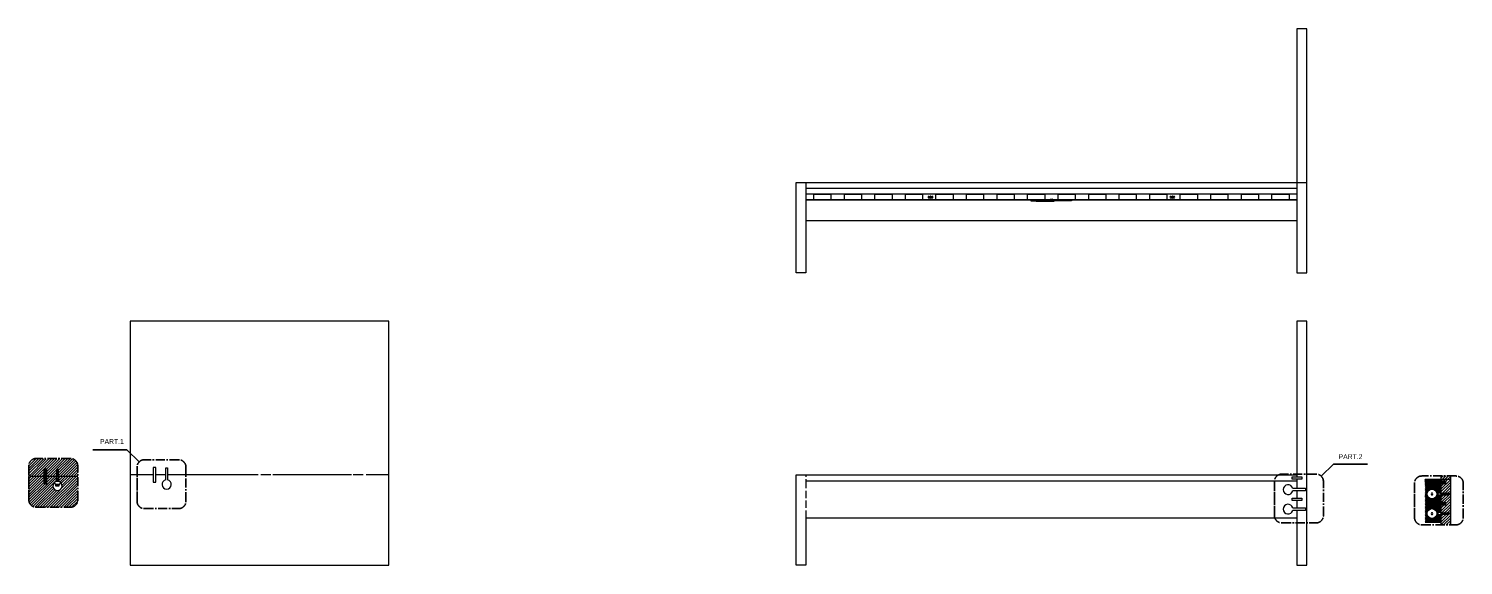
# Model space of a CAD drawing. Header units: millimetres. Extents: x -1335 to 2991, y -7 to 1980.
# Drawn here: x 2404 to 2991, y -7 to 213 of the extents above; entities that cross this region are included whole.
import ezdxf
from ezdxf.enums import TextEntityAlignment as Align

# ---------------------------------------------------------------- set-up
doc = ezdxf.new("R2010")
doc.units = ezdxf.units.MM
doc.linetypes.add('CENTER2', pattern=[1.125, 0.75, -0.125, 0.125, -0.125])
doc.layers.get('0').update_dxf_attribs({"color": 8})
doc.layers.add('A-SECT A-MCUT', color=7, linetype='Continuous', lineweight=35)
for name, color, linetype in [('campitura', 252, 'Continuous'), ('Campiture', 1, 'Continuous'), ('Struttura letto', 6, 'Continuous'), ('Vano viti', 4, 'Continuous'), ('Viti', 6, 'Continuous')]:
    doc.layers.add(name, color=color, linetype=linetype)
doc.styles.add('ARIAL', font='Arial.ttf')

# ---------------------------------------------------------------- blocks, each defined once
blk = doc.blocks.new('117327')
for p, q in [((40.06, 254.75), (40.08, 254.77)), ((40.08, 254.77), (40.08, 253.87)), ((40.28, 254.47), (40.23, 254.52)), ((40.23, 254.52), (40.23, 254.51)), ((40.24, 254.17), (40.23, 254.29)), ((40.23, 254.15), (40.24, 254.17)), ((40.24, 254.17), (40.29, 254.12)), ((40.3, 254.52), (40.28, 254.47)), ((40.31, 254.17), (40.28, 254.47)), ((40.29, 254.12), (40.31, 254.17)), ((40.35, 254.47), (40.3, 254.52)), ((40.31, 254.17), (40.36, 254.12)), ((40.37, 254.52), (40.35, 254.47)), ((40.38, 254.17), (40.35, 254.47)), ((40.36, 254.12), (40.38, 254.17)), ((40.42, 254.47), (40.37, 254.52)), ((40.38, 254.17), (40.43, 254.12)), ((40.44, 254.52), (40.42, 254.47)), ((40.45, 254.17), (40.42, 254.47)), ((40.43, 254.12), (40.45, 254.17)), ((40.49, 254.47), (40.44, 254.52)), ((40.45, 254.17), (40.5, 254.12)), ((40.51, 254.52), (40.49, 254.47)), ((40.52, 254.17), (40.49, 254.47)), ((40.5, 254.12), (40.52, 254.17)), ((40.56, 254.47), (40.51, 254.52)), ((40.52, 254.17), (40.57, 254.12)), ((40.58, 254.52), (40.56, 254.47)), ((40.59, 254.17), (40.56, 254.47)), ((40.57, 254.12), (40.59, 254.17)), ((40.63, 254.47), (40.58, 254.52)), ((40.59, 254.17), (40.64, 254.12)), ((40.65, 254.52), (40.63, 254.47)), ((40.66, 254.17), (40.63, 254.47)), ((40.64, 254.12), (40.66, 254.17)), ((40.7, 254.47), (40.65, 254.52)), ((40.66, 254.17), (40.71, 254.12)), ((40.72, 254.52), (40.7, 254.47)), ((40.73, 254.17), (40.7, 254.47)), ((40.71, 254.12), (40.73, 254.17)), ((40.77, 254.47), (40.72, 254.52)), ((40.73, 254.17), (40.78, 254.12)), ((40.8, 254.17), (40.77, 254.47)), ((40.77, 254.47), (40.8, 254.47)), ((40.78, 254.12), (40.8, 254.17)), ((40.8, 254.17), (40.8, 254.17)), ((40.83, 254.45), (40.83, 254.2))]:
    blk.add_line(p, q)
blk.add_lwpolyline([(40.08, 254.77), (40.2, 254.77, -0.414214), (40.23, 254.74), (40.23, 253.9, -0.414214), (40.2, 253.87), (40.08, 253.87), (40.06, 253.89, -0.198912), (40.03, 253.96), (40.03, 254.68)], format="xyb")
for centre, radius, start, end in [((40.13, 254.68), 0.1, 135, 180), ((40.8, 254.45), 0.025, 0, 90), ((40.8, 254.2), 0.025, 270, 0)]:
    blk.add_arc(centre, radius, start, end)
blk = doc.blocks.new('*U167')
blk.add_lwpolyline([(-0.02, 0.1), (-0.02, 0.25), (0.03, 0.1), (0.14, -0.5), (0.14, -0.65), (0.09, -0.5), (-0.02, 0.1)])
blk = doc.blocks.new('*U168')
at = {"layer": 'Viti', "color": 0, "linetype": 'ByBlock', "lineweight": -2, "transparency": 16777216}
for p in [(42.38, 270.66), (42.69, 270.66), (42.99, 270.66), (43.3, 270.66), (43.61, 270.66), (43.91, 270.66), (44.22, 270.66), (44.53, 270.66), (44.83, 270.66)]:
    blk.add_blockref('*U167', p, dxfattribs=at)
blk = doc.blocks.new('*U165')
blk.add_lwpolyline([(-0.02, 0.1), (-0.02, 0.25), (0.03, 0.1), (0.14, -0.5), (0.14, -0.65), (0.09, -0.5), (-0.02, 0.1)])
blk = doc.blocks.new('*U166')
at = {"layer": 'Viti', "color": 0, "linetype": 'ByBlock', "lineweight": -2, "transparency": 16777216}
for p in [(42.38, 270.66), (42.69, 270.66), (42.99, 270.66), (43.3, 270.66), (43.61, 270.66), (43.91, 270.66), (44.22, 270.66), (44.53, 270.66), (44.83, 270.66)]:
    blk.add_blockref('*U165', p, dxfattribs=at)
blk = doc.blocks.new('101359')
for p, q in [((40.25, 264.26), (40.25, 265.24)), ((43.65, 265.15), (40.45, 265.15)), ((43.65, 264.95), (40.45, 264.95)), ((43.65, 264.75), (40.45, 264.75)), ((43.65, 264.55), (40.45, 264.55)), ((43.65, 264.35), (40.45, 264.35)), ((43.85, 265.24), (43.85, 264.26))]:
    blk.add_line(p, q)
blk.add_lwpolyline([(44.05, 265, 0.198912), (44.02, 265.08), (43.88, 265.22, 0.198932), (43.81, 265.25), (40.29, 265.25, 0.198544), (40.22, 265.22), (40.08, 265.08, 0.199261), (40.05, 265), (40.05, 264.49, 0.198038), (40.08, 264.42), (40.22, 264.28, 0.199807), (40.29, 264.25), (43.81, 264.25, 0.198893), (43.88, 264.28), (44.02, 264.42, 0.198912), (44.05, 264.49), (44.05, 265)], format="xyb")
blk = doc.blocks.new('*U169')
blk.add_lwpolyline([(-0.01, 0.05), (0, 0.15), (0.04, 0.05), (0.13, -0.45), (0.13, -0.55), (0.08, -0.45), (-0.01, 0.05)])
blk = doc.blocks.new('*U170')
at = {"layer": 'Viti', "color": 0, "linetype": 'ByBlock', "lineweight": -2, "transparency": 16777216}
for p in [(42.38, 270.66), (42.76, 270.66), (43.15, 270.66), (43.53, 270.66), (43.91, 270.66), (44.3, 270.66), (44.68, 270.66)]:
    blk.add_blockref('*U169', p, dxfattribs=at)
blk = doc.blocks.new('101367')
for p, q in [((40.33, 268.19), (40.33, 267.01)), ((40.53, 268), (45.73, 268)), ((40.53, 267.8), (45.73, 267.8)), ((40.53, 267.6), (45.73, 267.6)), ((40.53, 267.4), (45.73, 267.4)), ((40.53, 267.2), (45.73, 267.2)), ((45.93, 268.19), (45.93, 267.01))]:
    blk.add_line(p, q)
blk.add_lwpolyline([(40.3, 268.17), (40.19, 268.06, 0.198912), (40.13, 267.92), (40.13, 267.28, 0.198912), (40.19, 267.14), (40.3, 267.03, 0.198912), (40.37, 267), (45.89, 267, 0.198912), (45.96, 267.03), (46.07, 267.14, 0.198912), (46.13, 267.28), (46.13, 267.92, 0.198912), (46.07, 268.06), (45.96, 268.17, 0.198912), (45.89, 268.2), (40.37, 268.2, 0.198912)], format="xyb", close=True)
blk = doc.blocks.new('114254')
for p, q in [((40.13, 245.68), (40.13, 244.18)), ((40.63, 245.68), (40.13, 245.68)), ((40.13, 245.3), (40.63, 245.3)), ((40.13, 244.55), (40.63, 244.55)), ((40.13, 244.18), (40.63, 244.18)), ((40.63, 245.73), (40.63, 244.13)), ((40.63, 244.18), (40.63, 245.68)), ((40.73, 245.83), (40.73, 244.03)), ((40.73, 245.83), (40.73, 245.83)), ((40.73, 244.03), (40.73, 244.03))]:
    blk.add_line(p, q)
for centre, start, end in [((40.73, 245.73), 90, 180), ((40.73, 244.13), 180, 270)]:
    blk.add_arc(centre, 0.1, start, end)

msp = doc.modelspace()

# ---------------------------------------------------------------- hatches: boundary and pattern name
at = {"layer": 'Campiture'}
h = msp.add_hatch(dxfattribs=at)
h.set_pattern_fill('ANSI31', color=256, scale=0.125)
h.set_pattern_definition([(45, (2403.483, -982.17568), (-0.280633, 0.280633), [])])
h.paths.add_polyline_path([(2975.57, 25.61), (2975.57, 23.73), (2975.57, 20.19), (2975.57, 10.61), (2982.07, 10.61), (2982.07, 13.58), (2980.35, 13.58, -0.875292), (2976.42, 14.11, -0.875292), (2980.35, 14.63), (2982.07, 14.63), (2982.07, 17.61), (2980.27, 17.61), (2980.07, 17.81), (2980.07, 18.41), (2980.27, 18.61), (2982.07, 18.61), (2982.07, 21.58), (2980.35, 21.58, -0.875292), (2976.42, 22.11, -0.875292), (2980.35, 22.63), (2982.07, 22.63), (2982.07, 25.61)])

# ---------------------------------------------------------------- linework, layer by layer
for p, q in [((2923.14, 149.63), (2927.14, 149.63)), ((2923.14, 144.88), (2722.14, 144.88)), ((2923.14, 142.58), (2722.14, 142.58)), ((2923.14, 142.38), (2722.14, 142.38)), ((2816.45, 142.18), (2821.46, 142.18)), ((2722.14, 134.13), (2923.14, 134.13)), ((2982.07, 28.11), (2986.07, 28.11)), ((2722.14, 12.4), (2923.14, 12.4)), ((2975.57, 10.61), (2982.07, 10.61))]:
    msp.add_line(p, q)
for points in [[(2923.14, 112.63), (2927.14, 112.63), (2927.14, 212.63), (2923.14, 212.63), (2923.14, 112.63)], [(2718.14, 112.63), (2718.14, 149.63), (2722.14, 149.63), (2722.14, 112.63), (2718.14, 112.63)], [(2722.14, 149.63), (2923.14, 149.63), (2923.14, 147.13), (2722.14, 147.13)], [(2772.46, 143.96), (2772.76, 143.96)], [(2772.76, 143.31), (2772.46, 143.31)], [(2773.52, 143.96), (2773.81, 143.96)], [(2773.81, 143.31), (2773.52, 143.31)], [(2814.37, 142.18), (2816.45, 142.18), (2816.45, 141.98), (2814.37, 141.98), (2814.37, 142.18)], [(2816.45, 141.98), (2823.81, 141.98), (2823.81, 142.18)], [(2828.83, 142.18), (2821.46, 142.18), (2821.46, 142.38)], [(2830.9, 142.38), (2830.9, 142.18), (2828.83, 142.18), (2828.83, 142.38)], [(2871.46, 143.96), (2871.76, 143.96)], [(2871.76, 143.31), (2871.46, 143.31)], [(2872.52, 143.96), (2872.81, 143.96)], [(2872.81, 143.31), (2872.52, 143.31)], [(2551.48, 29.9), (2551.48, 92.9), (2445.48, 92.9), (2445.48, 29.9)], [(2923.14, -7.1), (2927.14, -7.1), (2927.14, 92.9), (2923.14, 92.9), (2923.14, 29.15)], [(2454.88, 29.9), (2445.48, 29.9), (2445.48, -7.1), (2551.48, -7.1)], [(2460.08, 29.9), (2456.08, 29.9)], [(2497.88, 29.9), (2460.88, 29.9)], [(2503.08, 29.9), (2499.08, 29.9)], [(2536.08, 29.9), (2503.88, 29.9)], [(2540.88, 29.9), (2536.88, 29.9)], [(2551.48, -7.1), (2551.48, 29.9), (2542.08, 29.9)], [(2718.14, -7.1), (2718.14, 29.9), (2722.14, 29.9), (2722.14, 29.15)], [(2722.14, 29.9), (2923.14, 29.9), (2923.14, 29.15)], [(2982.07, 29.47), (2982.07, 27.36)], [(2986.07, 9.47), (2986.07, 29.47)], [(2722.14, 28.15), (2722.14, 24.42)], [(2923.14, 28.15), (2923.14, 27.4), (2722.14, 27.4)], [(2923.14, 28.15), (2923.14, 24.42)], [(2975.57, 28.11), (2982.07, 28.11), (2982.07, 27.36)], [(2982.07, 26.36), (2982.07, 25.61), (2975.57, 25.61)], [(2982.07, 26.36), (2982.07, 22.63)], [(2722.14, 23.37), (2722.14, 20.4)], [(2722.14, 19.4), (2722.14, 16.42)], [(2923.14, 23.37), (2923.14, 20.4)], [(2923.14, 19.4), (2923.14, 16.42)], [(2982.07, 21.58), (2982.07, 18.61)], [(2722.14, 15.37), (2722.14, -7.1), (2718.14, -7.1)], [(2923.14, 15.37), (2923.14, -7.1)], [(2982.07, 17.61), (2982.07, 14.63)], [(2982.07, 13.58), (2982.07, 9.47)]]:
    msp.add_lwpolyline(points)
for points in [[(2725.39, 144.88), (2732.39, 144.88), (2732.39, 142.58), (2725.39, 142.58)], [(2737.89, 144.88), (2744.89, 144.88), (2744.89, 142.58), (2737.89, 142.58)], [(2750.39, 144.88), (2757.39, 144.88), (2757.39, 142.58), (2750.39, 142.58)], [(2762.89, 144.88), (2769.89, 144.88), (2769.89, 142.58), (2762.89, 142.58)], [(2775.39, 144.88), (2782.39, 144.88), (2782.39, 142.58), (2775.39, 142.58)], [(2787.89, 144.88), (2794.89, 144.88), (2794.89, 142.58), (2787.89, 142.58)], [(2800.39, 144.88), (2807.39, 144.88), (2807.39, 142.58), (2800.39, 142.58)], [(2812.89, 144.88), (2819.89, 144.88), (2819.89, 142.58), (2812.89, 142.58)], [(2825.39, 144.88), (2832.39, 144.88), (2832.39, 142.58), (2825.39, 142.58)], [(2837.89, 144.88), (2844.89, 144.88), (2844.89, 142.58), (2837.89, 142.58)], [(2850.39, 144.88), (2857.39, 144.88), (2857.39, 142.58), (2850.39, 142.58)], [(2862.89, 144.88), (2869.89, 144.88), (2869.89, 142.58), (2862.89, 142.58)], [(2875.39, 144.88), (2882.39, 144.88), (2882.39, 142.58), (2875.39, 142.58)], [(2887.89, 144.88), (2894.89, 144.88), (2894.89, 142.58), (2887.89, 142.58)], [(2900.39, 144.88), (2907.39, 144.88), (2907.39, 142.58), (2900.39, 142.58)], [(2912.89, 144.88), (2919.89, 144.88), (2919.89, 142.58), (2912.89, 142.58)]]:
    msp.add_lwpolyline(points, close=True)
for points in [[(2773.32, 143.68), (2773.2, 143.68, -0.414214), (2773.19, 143.69), (2773.19, 143.82, 0.414214), (2773.18, 143.83), (2773.1, 143.83, 0.414214), (2773.09, 143.82), (2773.09, 143.69, -0.414214), (2773.08, 143.68), (2772.95, 143.68, 0.414214), (2772.94, 143.67), (2772.94, 143.59, 0.414214), (2772.95, 143.58), (2773.08, 143.58, -0.414214), (2773.09, 143.57), (2773.09, 143.45, 0.414214), (2773.1, 143.44), (2773.18, 143.44, 0.414214), (2773.19, 143.45), (2773.19, 143.57, -0.414214), (2773.2, 143.58), (2773.32, 143.58, 0.414214), (2773.33, 143.59), (2773.33, 143.67, 0.414214)], [(2872.32, 143.68), (2872.2, 143.68, -0.414214), (2872.19, 143.69), (2872.19, 143.82, 0.414214), (2872.18, 143.83), (2872.1, 143.83, 0.414214), (2872.09, 143.82), (2872.09, 143.69, -0.414214), (2872.08, 143.68), (2871.95, 143.68, 0.414214), (2871.94, 143.67), (2871.94, 143.59, 0.414214), (2871.95, 143.58), (2872.08, 143.58, -0.414214), (2872.09, 143.57), (2872.09, 143.45, 0.414214), (2872.1, 143.44), (2872.18, 143.44, 0.414214), (2872.19, 143.45), (2872.19, 143.57, -0.414214), (2872.2, 143.58), (2872.32, 143.58, 0.414214), (2872.33, 143.59), (2872.33, 143.67, 0.414214)]]:
    msp.add_lwpolyline(points, format="xyb", close=True)
for centre in [(2773.14, 143.63), (2872.14, 143.63)]:
    msp.add_circle(centre, 0.5)
for centre, start, end in [((2772.46, 143.63), 90, 270), ((2773.81, 143.63), 270, 90), ((2871.46, 143.63), 90, 270), ((2872.81, 143.63), 270, 90)]:
    msp.add_arc(centre, 0.325, start, end)
at = {"layer": 'A-SECT A-MCUT'}
for p, q in [((2444.22, 40.24), (2430.22, 40.24)), ((2444.22, 40.24), (2430.22, 40.24)), ((2444.22, 40.24), (2449.22, 35.24)), ((2444.22, 40.24), (2449.22, 35.24)), ((2938.08, 34.38), (2933.08, 29.38)), ((2938.08, 34.38), (2933.08, 29.38)), ((2938.08, 34.38), (2952.08, 34.38)), ((2938.08, 34.38), (2952.08, 34.38))]:
    msp.add_line(p, q, dxfattribs=at)
at = {"layer": 'A-SECT A-MCUT', "linetype": 'CENTER2', "ltscale": 5}
for points in [[(2404.07, 19.66, 0.414214), (2407.07, 16.66), (2421.07, 16.66, 0.414214), (2424.07, 19.66), (2424.07, 33.66, 0.414214), (2421.07, 36.66), (2407.07, 36.66, 0.414214), (2404.07, 33.66), (2404.07, 19.66), (2404.07, 33.66)], [(2448.35, 19.12, 0.414214), (2451.35, 16.12), (2465.35, 16.12, 0.414214), (2468.35, 19.12), (2468.35, 33.12, 0.414214), (2465.35, 36.12), (2451.35, 36.12, 0.414214), (2448.35, 33.12), (2448.35, 19.12), (2448.35, 33.12)], [(2913.96, 13.26, 0.414214), (2916.96, 10.26), (2930.96, 10.26, 0.414214), (2933.96, 13.26), (2933.96, 27.26, 0.414214), (2930.96, 30.26), (2916.96, 30.26, 0.414214), (2913.96, 27.26), (2913.96, 13.26), (2913.96, 27.26)], [(2971.24, 12.47, 0.414214), (2974.24, 9.47), (2988.24, 9.47, 0.414214), (2991.24, 12.47), (2991.24, 26.47, 0.414214), (2988.24, 29.47), (2974.24, 29.47, 0.414214), (2971.24, 26.47), (2971.24, 12.47), (2971.24, 26.47)]]:
    msp.add_lwpolyline(points, format="xyb", dxfattribs=at)
at = {"layer": 'campitura', "color": 175, "linetype": 'Continuous'}
for p, q in [((2411.39, 29.14), (2411.54, 29.29)), ((2975.57, 25.46), (2975.72, 25.61)), ((2975.57, 24.34), (2976.85, 25.61)), ((2975.57, 23.21), (2977.97, 25.61)), ((2977.09, 23.6), (2979.09, 25.61)), ((2978.7, 24.09), (2980.21, 25.61)), ((2979.51, 23.78), (2981.34, 25.61)), ((2980.08, 23.22), (2982.07, 25.22)), ((2980.61, 22.63), (2982.07, 24.09)), ((2985.95, 28.11), (2986.07, 28.23)), ((2975.57, 22.09), (2976.92, 23.44)), ((2975.57, 20.97), (2976.44, 21.83)), ((2975.57, 15.36), (2981.8, 21.58)), ((2975.57, 19.85), (2976.74, 21.01)), ((2975.57, 16.48), (2979.58, 20.48)), ((2975.57, 18.72), (2977.3, 20.45)), ((2975.57, 17.6), (2978.11, 20.13)), ((2978.57, 16.1), (2980.17, 17.71)), ((2980.05, 20.95), (2980.68, 21.58)), ((2981.73, 22.63), (2982.07, 22.97)), ((2982.07, 21.85), (2982.17, 21.95)), ((2982.63, 22.41), (2982.7, 22.48)), ((2975.57, 13.11), (2976.42, 13.96)), ((2975.57, 11.99), (2976.69, 13.1)), ((2975.57, 10.87), (2977.22, 12.51)), ((2976.44, 10.61), (2977.99, 12.15)), ((2977.56, 10.61), (2979.24, 12.29)), ((2978.68, 10.61), (2981.66, 13.58)), ((2979.42, 15.84), (2981.19, 17.61)), ((2979.81, 10.61), (2982.07, 12.87)), ((2980.24, 13.28), (2980.54, 13.58)), ((2980.93, 10.61), (2982.07, 11.74)), ((2982.05, 10.61), (2982.07, 10.62))]:
    msp.add_line(p, q, dxfattribs=at)
at = {"layer": 'Campiture', "linetype": 'Continuous'}
for p, q in [((2403.99, 29.29), (2411.21, 36.5)), ((2404.07, 33.68), (2406.9, 36.5)), ((2404.07, 32.6), (2407.98, 36.5)), ((2404.07, 31.52), (2409.05, 36.5)), ((2404.07, 30.44), (2410.13, 36.5)), ((2405.07, 29.29), (2412.29, 36.5)), ((2406.15, 29.29), (2413.36, 36.5)), ((2407.23, 29.29), (2414.44, 36.5)), ((2411.25, 32.23), (2415.52, 36.5)), ((2411.39, 31.3), (2416.6, 36.5)), ((2411.39, 30.22), (2417.67, 36.5)), ((2411.54, 29.29), (2418.75, 36.5)), ((2415.52, 32.2), (2419.83, 36.5)), ((2416.09, 31.69), (2420.91, 36.5)), ((2416.09, 30.61), (2421.98, 36.5)), ((2416.09, 29.53), (2422.72, 36.17)), ((2416.92, 29.29), (2423.3, 35.67)), ((2408.3, 29.29), (2410.19, 31.17)), ((2409.38, 29.29), (2410.19, 30.1)), ((2412.61, 29.29), (2415.49, 32.16)), ((2413.69, 29.29), (2415.49, 31.09)), ((2414.77, 29.29), (2415.49, 30.01)), ((2418, 29.29), (2423.74, 35.03)), ((2419.08, 29.29), (2424.02, 34.23)), ((2420.16, 29.29), (2424.07, 33.2)), ((2421.24, 29.29), (2424.07, 32.12)), ((2422.31, 29.29), (2424.07, 31.05)), ((2423.39, 29.29), (2424.07, 29.97)), ((2982.07, 28.54), (2983, 29.47)), ((2982.71, 28.11), (2984.08, 29.47)), ((2983.79, 28.11), (2985.16, 29.47)), ((2404.01, 26.07), (2407.23, 29.29)), ((2404.07, 28.29), (2405.07, 29.29)), ((2404.07, 27.21), (2406.15, 29.29)), ((2404.07, 25.06), (2408.3, 29.29)), ((2404.07, 23.98), (2409.38, 29.29)), ((2404.07, 22.9), (2410.19, 29.02)), ((2404.07, 21.82), (2410.19, 27.94)), ((2404.07, 20.75), (2410.19, 26.86)), ((2404.07, 19.66), (2410.69, 26.29)), ((2404.22, 18.74), (2414.77, 29.29)), ((2404.57, 18.01), (2415.39, 28.83)), ((2405.07, 17.43), (2415.39, 27.75)), ((2405.7, 16.99), (2413.9, 25.18)), ((2406.51, 16.72), (2414.18, 24.39)), ((2407.53, 16.66), (2414.71, 23.84)), ((2408.61, 16.66), (2415.48, 23.53)), ((2409.69, 16.66), (2416.89, 23.87)), ((2410.76, 16.66), (2423.39, 29.29)), ((2411.39, 28.06), (2412.61, 29.29)), ((2411.39, 26.99), (2413.69, 29.29)), ((2411.84, 16.66), (2424.07, 28.89)), ((2412.92, 16.66), (2424.07, 27.81)), ((2414, 16.66), (2424.07, 26.74)), ((2415.07, 16.66), (2424.07, 25.66)), ((2416.15, 16.66), (2424.07, 24.58)), ((2416.19, 28.55), (2416.92, 29.29)), ((2416.19, 27.47), (2418, 29.29)), ((2416.8, 27.01), (2419.08, 29.29)), ((2417.23, 16.66), (2424.07, 23.5)), ((2417.33, 24.3), (2422.31, 29.29)), ((2417.35, 26.48), (2420.16, 29.29)), ((2417.66, 25.71), (2421.24, 29.29)), ((2975.57, 27.93), (2975.75, 28.11)), ((2975.57, 27.7), (2975.98, 28.11)), ((2975.57, 27.48), (2976.2, 28.11)), ((2975.57, 27.25), (2976.43, 28.11)), ((2975.57, 27.03), (2976.65, 28.11)), ((2975.57, 26.81), (2976.88, 28.11)), ((2975.57, 26.58), (2977.1, 28.11)), ((2975.57, 26.36), (2977.33, 28.11)), ((2975.57, 26.13), (2977.55, 28.11)), ((2975.57, 25.91), (2977.78, 28.11)), ((2975.57, 25.68), (2978, 28.11)), ((2975.57, 27.7), (2975.98, 28.11)), ((2975.57, 26.58), (2977.1, 28.11)), ((2975.72, 25.61), (2978.22, 28.11)), ((2975.72, 25.61), (2978.22, 28.11)), ((2975.95, 25.61), (2978.45, 28.11)), ((2976.17, 25.61), (2978.67, 28.11)), ((2976.4, 25.61), (2978.9, 28.11)), ((2976.62, 25.61), (2979.12, 28.11)), ((2976.85, 25.61), (2979.35, 28.11)), ((2976.85, 25.61), (2979.35, 28.11)), ((2977.07, 25.61), (2979.57, 28.11)), ((2977.3, 25.61), (2979.8, 28.11)), ((2977.52, 25.61), (2980.02, 28.11)), ((2977.75, 25.61), (2980.25, 28.11)), ((2977.97, 25.61), (2980.47, 28.11)), ((2977.97, 25.61), (2980.47, 28.11)), ((2978.19, 25.61), (2980.69, 28.11)), ((2978.42, 25.61), (2980.92, 28.11)), ((2978.64, 25.61), (2980.07, 27.03)), ((2978.87, 25.61), (2980.07, 26.86)), ((2979.09, 25.61), (2980.07, 26.6)), ((2979.09, 25.61), (2980.07, 26.58)), ((2979.32, 25.61), (2980.17, 26.46)), ((2979.54, 25.61), (2980.29, 26.36)), ((2979.77, 25.61), (2980.52, 26.36)), ((2979.99, 25.61), (2980.74, 26.36)), ((2980.21, 25.61), (2980.96, 26.36)), ((2980.21, 25.61), (2980.96, 26.36)), ((2980.39, 27.36), (2981.14, 28.11)), ((2980.44, 25.61), (2981.19, 26.36)), ((2980.62, 27.36), (2981.37, 28.11)), ((2980.66, 25.61), (2981.41, 26.36)), ((2980.84, 27.36), (2981.59, 28.11)), ((2980.84, 27.36), (2981.59, 28.11)), ((2980.89, 25.61), (2981.64, 26.36)), ((2981.07, 27.36), (2981.82, 28.11)), ((2981.11, 25.61), (2981.86, 26.36)), ((2981.29, 27.36), (2982.04, 28.11)), ((2981.34, 25.61), (2982.09, 26.36)), ((2981.34, 25.61), (2982.07, 26.34)), ((2981.52, 27.36), (2982.07, 27.91)), ((2981.56, 25.61), (2982.07, 26.11)), ((2981.74, 27.36), (2982.07, 27.68)), ((2981.79, 25.61), (2982.07, 25.89)), ((2981.96, 27.36), (2982.71, 28.11)), ((2981.96, 27.36), (2982.07, 27.46)), ((2982.01, 25.61), (2982.07, 25.66)), ((2982.07, 24.09), (2986.07, 28.09)), ((2982.07, 22.97), (2986.07, 26.97)), ((2982.07, 25.22), (2983.21, 26.36)), ((2982.72, 22.5), (2986.07, 25.85)), ((2983.09, 27.36), (2983.84, 28.11)), ((2983.75, 22.41), (2986.07, 24.72)), ((2984.04, 27.19), (2984.96, 28.11)), ((2984.87, 28.11), (2986.07, 29.3)), ((2984.89, 22.43), (2986.07, 23.6)), ((2418.31, 16.66), (2424.07, 22.43)), ((2419.39, 16.66), (2424.07, 21.35)), ((2420.46, 16.66), (2424.07, 20.27)), ((2421.58, 16.71), (2424.07, 19.19)), ((2975.57, 14.23), (2983.12, 21.78)), ((2981.07, 18.61), (2984.27, 21.81)), ((2981.59, 14.63), (2986.07, 19.11)), ((2982.07, 13.99), (2986.07, 17.99)), ((2982.19, 18.61), (2985.4, 21.81)), ((2983.32, 18.61), (2986.07, 21.36)), ((2984.07, 18.24), (2986.07, 20.23)), ((2985.65, 22.06), (2986.07, 22.48)), ((2980.02, 15.31), (2982.32, 17.61)), ((2980.46, 14.63), (2983.44, 17.61)), ((2982.07, 12.87), (2986.07, 16.87)), ((2982.07, 11.74), (2984.57, 14.25)), ((2982.07, 10.62), (2985.28, 13.83)), ((2982.07, 9.5), (2986.07, 13.5)), ((2983.16, 9.47), (2986.07, 12.38)), ((2984.61, 14.29), (2986.07, 15.74)), ((2985.65, 14.2), (2986.07, 14.62)), ((2984.28, 9.47), (2986.07, 11.25)), ((2985.41, 9.47), (2986.07, 10.13))]:
    msp.add_line(p, q, dxfattribs=at)
at = {"layer": 'Struttura letto'}
msp.add_line((2410.19, 29.29), (2404.56, 29.29), dxfattribs=at)
for points in [[(2415.49, 29.29), (2411.39, 29.29)], [(2424.07, 29.29), (2416.09, 29.29)]]:
    msp.add_lwpolyline(points, dxfattribs=at)
at = {"layer": 'Vano viti'}
for points in [[(2415.49, 31.7), (2415.49, 32.2), (2416.09, 32.2), (2416.09, 31.81)], [(2415.49, 31.32), (2415.49, 31.68)], [(2415.49, 30.94), (2415.49, 31.29)], [(2415.49, 30.55), (2415.49, 30.91)], [(2415.49, 30.17), (2415.49, 30.53)], [(2415.49, 29.79), (2415.49, 30.14)], [(2415.49, 29.4), (2415.49, 29.76)], [(2415.49, 29.29), (2415.49, 29.38)], [(2416.09, 31.78), (2416.09, 31.43)], [(2416.09, 31.4), (2416.09, 31.04)], [(2416.09, 31.02), (2416.09, 30.66)], [(2416.09, 30.63), (2416.09, 30.28)], [(2416.09, 30.25), (2416.09, 29.89)], [(2416.09, 29.87), (2416.09, 29.51)], [(2416.09, 29.49), (2416.09, 29.29)], [(2456.08, 32.9), (2454.88, 32.9), (2454.88, 26.9), (2456.08, 26.9), (2456.08, 32.9)], [(2460.08, 27.88), (2460.08, 32.79), (2460.88, 32.79), (2460.88, 27.88)], [(2415.39, 27.27), (2415.39, 29.29)], [(2416.19, 29.29), (2416.19, 27.27)], [(2921.14, 29.15), (2925.14, 29.15), (2925.14, 28.15), (2921.14, 28.15), (2921.14, 29.15)], [(2921.42, 24.42), (2926.64, 24.42), (2926.64, 23.37), (2921.42, 23.37)], [(2921.14, 20.4), (2925.14, 20.4), (2925.14, 19.4), (2921.14, 19.4), (2921.14, 20.4)], [(2984.95, 21.81), (2984.85, 21.81)], [(2984.9, 22.41), (2985.17, 22.41)], [(2985.28, 21.81), (2985, 21.81)], [(2985.19, 22.41), (2985.65, 22.41), (2985.65, 21.81), (2985.29, 21.81)], [(2921.42, 16.42), (2926.64, 16.42), (2926.64, 15.37), (2921.42, 15.37)], [(2984.96, 13.81), (2984.85, 13.81)], [(2984.9, 14.41), (2985.17, 14.41)], [(2985.29, 13.81), (2985, 13.81)], [(2985.19, 14.41), (2985.65, 14.41), (2985.65, 13.81), (2985.29, 13.81)]]:
    msp.add_lwpolyline(points, dxfattribs=at)
for centre, radius, start, end in [((2415.78, 25.41), 1.9, 101.99901, 77.69252), ((2460.47, 26.02), 1.9, 101.99901, 77.69252), ((2919.49, 23.9), 2, 15.21846, 344.78154), ((2919.49, 15.9), 2, 15.21846, 344.78154)]:
    msp.add_arc(centre, radius, start, end, dxfattribs=at)
at = {"layer": 'Viti'}
for p, q in [((2414.31, 26.35), (2414.15, 26.35)), ((2415, 26.07), (2416.57, 26.07)), ((2416.14, 27.99), (2415.44, 27.99)), ((2415.44, 27.99), (2415.44, 27.93)), ((2415.44, 25.41), (2416.14, 25.47)), ((2415.44, 25.41), (2416.13, 25.41)), ((2415.54, 29.29), (2416.04, 29.29)), ((2416.14, 25.42), (2416.14, 25.47)), ((2417.25, 26.35), (2417.42, 26.35)), ((2982.07, 22.41), (2982.09, 22.41)), ((2982.07, 21.81), (2982.19, 21.81)), ((2982.14, 22.41), (2982.39, 22.41)), ((2982.24, 21.81), (2982.5, 21.81)), ((2982.44, 22.41), (2982.7, 22.41)), ((2982.55, 21.81), (2982.81, 21.81)), ((2982.75, 22.41), (2983.01, 22.41)), ((2982.86, 21.81), (2983.11, 21.81)), ((2983.06, 22.41), (2983.31, 22.41)), ((2983.16, 21.81), (2983.42, 21.81)), ((2983.36, 22.41), (2983.62, 22.41)), ((2983.47, 21.81), (2983.73, 21.81)), ((2983.67, 22.41), (2983.93, 22.41)), ((2983.78, 21.81), (2984.03, 21.81)), ((2983.98, 22.41), (2984.23, 22.41)), ((2984.08, 21.81), (2984.34, 21.81)), ((2984.28, 22.41), (2984.54, 22.41)), ((2984.39, 21.81), (2984.65, 21.81)), ((2984.59, 22.41), (2984.85, 22.41)), ((2984.7, 21.81), (2984.85, 21.81)), ((2985.07, 22.36), (2985.17, 22.31)), ((2985.23, 21.94), (2985.07, 21.86)), ((2985.17, 22.31), (2985.17, 22.46)), ((2985.17, 22.46), (2985.23, 22.28)), ((2985.23, 21.94), (2985.17, 22.31)), ((2985.23, 22.28), (2985.57, 22.11)), ((2985.23, 22.28), (2985.28, 21.97)), ((2985.29, 21.79), (2985.23, 21.94)), ((2985.57, 22.11), (2985.28, 21.97)), ((2985.28, 21.97), (2985.29, 21.79)), ((2982.07, 14.41), (2982.09, 14.41)), ((2982.07, 13.81), (2982.19, 13.81)), ((2982.14, 14.41), (2982.39, 14.41)), ((2982.24, 13.81), (2982.5, 13.81)), ((2982.44, 14.41), (2982.7, 14.41)), ((2982.55, 13.81), (2982.81, 13.81)), ((2982.75, 14.41), (2983.01, 14.41)), ((2982.86, 13.81), (2983.11, 13.81)), ((2983.06, 14.41), (2983.31, 14.41)), ((2983.16, 13.81), (2983.42, 13.81)), ((2983.36, 14.41), (2983.62, 14.41)), ((2983.47, 13.81), (2983.73, 13.81)), ((2983.67, 14.41), (2983.93, 14.41)), ((2983.78, 13.81), (2984.03, 13.81)), ((2983.98, 14.41), (2984.23, 14.41)), ((2984.08, 13.81), (2984.34, 13.81)), ((2984.28, 14.41), (2984.54, 14.41)), ((2984.39, 13.81), (2984.65, 13.81)), ((2984.59, 14.41), (2984.85, 14.41)), ((2984.7, 13.81), (2984.85, 13.81)), ((2985.07, 14.36), (2985.17, 14.31)), ((2985.23, 13.94), (2985.07, 13.86)), ((2985.17, 14.31), (2985.17, 14.46)), ((2985.17, 14.46), (2985.23, 14.28)), ((2985.23, 13.94), (2985.17, 14.31)), ((2985.23, 14.28), (2985.57, 14.11)), ((2985.23, 14.28), (2985.28, 13.97)), ((2985.29, 13.79), (2985.23, 13.94)), ((2985.57, 14.11), (2985.28, 13.97)), ((2985.28, 13.97), (2985.29, 13.79))]:
    msp.add_line(p, q, dxfattribs=at)
for points in [[(2415.54, 31.72), (2415.54, 31.78, -0.175452), (2415.61, 31.97), (2415.78, 32.18, -0.468375), (2415.8, 32.18), (2415.97, 31.97, -0.149), (2416.04, 31.81, -0.149)], [(2980.47, 22.46), (2980.72, 22.32, -0.259444), (2980.83, 22.11), (2980.83, 22.11, -0.259444), (2980.72, 21.9), (2980.47, 21.76)], [(2980.47, 14.46), (2980.72, 14.32, -0.259444), (2980.83, 14.11), (2980.83, 14.11, -0.259444), (2980.72, 13.9), (2980.47, 13.76)]]:
    msp.add_lwpolyline(points, format="xyb", dxfattribs=at)
for points in [[(2415.54, 31.34), (2415.54, 31.67)], [(2415.54, 30.96), (2415.54, 31.29)], [(2415.54, 30.57), (2415.54, 30.91)], [(2415.54, 30.19), (2415.54, 30.52)], [(2415.54, 29.81), (2415.54, 30.14)], [(2415.54, 29.42), (2415.54, 29.76)], [(2415.54, 29.29), (2415.54, 29.37)], [(2416.04, 31.76), (2416.04, 31.43)], [(2416.04, 31.38), (2416.04, 31.04)], [(2416.04, 30.99), (2416.04, 30.66)], [(2416.04, 30.61), (2416.04, 30.28)], [(2416.04, 30.23), (2416.04, 29.9)], [(2416.04, 29.85), (2416.04, 29.51)], [(2416.04, 29.46), (2416.04, 29.29)], [(2415.44, 27.86), (2415.39, 27.88), (2415.44, 27.93)], [(2415.44, 27.79), (2415.39, 27.81), (2415.44, 27.86)], [(2415.44, 27.72), (2415.39, 27.74), (2415.44, 27.79)], [(2415.44, 27.65), (2415.39, 27.67), (2415.44, 27.72)], [(2415.44, 27.58), (2415.39, 27.6), (2415.44, 27.65)], [(2415.44, 27.51), (2415.39, 27.53), (2415.44, 27.58)], [(2415.44, 27.44), (2415.39, 27.46), (2415.44, 27.51)], [(2415.44, 27.37), (2415.39, 27.39), (2415.44, 27.44)], [(2415.44, 27.3), (2415.39, 27.32), (2415.44, 27.37)], [(2415.39, 27.25), (2415.44, 27.3)], [(2415.44, 25.41), (2415.39, 25.43), (2415.43, 25.47)], [(2415.44, 27.99), (2415.44, 28.39), (2416.14, 28.39), (2416.14, 27.99)], [(2415.44, 27.93), (2416.14, 27.99)], [(2415.44, 27.86), (2416.14, 27.92)], [(2415.44, 27.79), (2416.14, 27.85)], [(2415.44, 27.72), (2416.14, 27.78)], [(2415.44, 27.65), (2416.14, 27.71)], [(2415.44, 27.58), (2416.14, 27.64)], [(2415.44, 27.51), (2416.14, 27.57)], [(2415.44, 27.44), (2416.14, 27.5)], [(2415.44, 27.37), (2416.14, 27.43)], [(2415.44, 27.3), (2416.14, 27.36)], [(2415.49, 28.39), (2415.49, 29.29), (2416.09, 29.29), (2416.09, 28.39)], [(2416.03, 27.28), (2416.14, 27.29)], [(2416.14, 27.92), (2416.19, 27.97), (2416.14, 27.99)], [(2416.14, 27.85), (2416.19, 27.9), (2416.14, 27.92)], [(2416.14, 27.78), (2416.19, 27.83), (2416.14, 27.85)], [(2416.14, 27.71), (2416.19, 27.76), (2416.14, 27.78)], [(2416.14, 27.64), (2416.19, 27.69), (2416.14, 27.71)], [(2416.14, 27.57), (2416.19, 27.62), (2416.14, 27.64)], [(2416.14, 27.5), (2416.19, 27.55), (2416.14, 27.57)], [(2416.14, 27.43), (2416.19, 27.48), (2416.14, 27.5)], [(2416.14, 27.36), (2416.19, 27.41), (2416.14, 27.43)], [(2416.14, 27.29), (2416.19, 27.34), (2416.14, 27.36)], [(2416.17, 27.25), (2416.19, 27.27), (2416.14, 27.29)], [(2980.35, 22.63), (2982.07, 22.63), (2982.07, 21.58), (2980.35, 21.58)], [(2982.07, 22.46), (2980.47, 22.46), (2980.47, 21.76), (2982.07, 21.76)], [(2984.85, 22.41), (2984.85, 22.56), (2984.9, 22.41), (2985, 21.83), (2985.01, 21.67), (2984.95, 21.82), (2984.85, 22.41)], [(2980.35, 14.63), (2982.07, 14.63), (2982.07, 13.58), (2980.35, 13.58)], [(2982.07, 14.46), (2980.47, 14.46), (2980.47, 13.76), (2982.07, 13.76)], [(2984.85, 14.41), (2984.85, 14.56), (2984.9, 14.41), (2985, 13.83), (2985.01, 13.67), (2984.95, 13.82), (2984.85, 14.41)]]:
    msp.add_lwpolyline(points, dxfattribs=at)
for points in [[(2978.22, 22.46), (2978.02, 22.11), (2978.22, 21.76), (2978.62, 21.76), (2978.82, 22.11), (2978.62, 22.46)], [(2978.22, 14.45), (2978.02, 14.11), (2978.22, 13.76), (2978.62, 13.76), (2978.82, 14.11), (2978.62, 14.45)]]:
    msp.add_lwpolyline(points, close=True, dxfattribs=at)
for centre in [(2978.42, 22.11), (2978.42, 14.11)]:
    msp.add_circle(centre, 2, dxfattribs=at)
for centre, radius, start, end in [((2415.78, 25.41), 1.89, 29.95894, 150.04106), ((2414.6, 26.07), 0.4, 0, 135), ((2416.13, 25.42), 0.01, 270, 0), ((2416.97, 26.07), 0.4, 45, 180), ((2984.85, 22.31), 0.5, 270, 281.77635), ((2984.85, 21.91), 0.5, 63.43495, 84.53427), ((2984.85, 22.31), 0.5, 287.45698, 296.56505), ((2984.85, 14.31), 0.5, 270, 281.77635), ((2984.85, 13.91), 0.5, 63.43495, 84.53427), ((2984.85, 14.31), 0.5, 287.45698, 296.56505)]:
    msp.add_arc(centre, radius, start, end, dxfattribs=at)

# ---------------------------------------------------------------- block references
at = {"rotation": 270}
msp.add_blockref('117327', (2568.31, 182.81), dxfattribs=at)
at = {"layer": 'Viti'}
for name, p, rotation in [('101367', (2143.19, 72.42), 270), ('*U170', (2686.25, -13), 90.00000000000001), ('114254', (2660.71, -14.66), 90)]:
    msp.add_blockref(name, p, dxfattribs=dict(at, rotation=rotation))
for name, p in [('101359', (2940.02, -237.89)), ('101359', (2940.02, -246.64)), ('*U168', (2939.72, -248.35)), ('*U166', (2939.72, -256.35))]:
    msp.add_blockref(name, p, dxfattribs=at)

# ---------------------------------------------------------------- texts
at = {"style": 'ARIAL'}
for tag, p in [('PART.1', (2438.07, 44.6)), ('PART.1', (2438.07, 44.6)), ('PART.2', (2945.08, 38.38))]:
    msp.add_attdef(tag, text='1', height=2, dxfattribs=at).set_placement(p, align=Align.TOP_CENTER)

doc.saveas('drawing.dxf')
